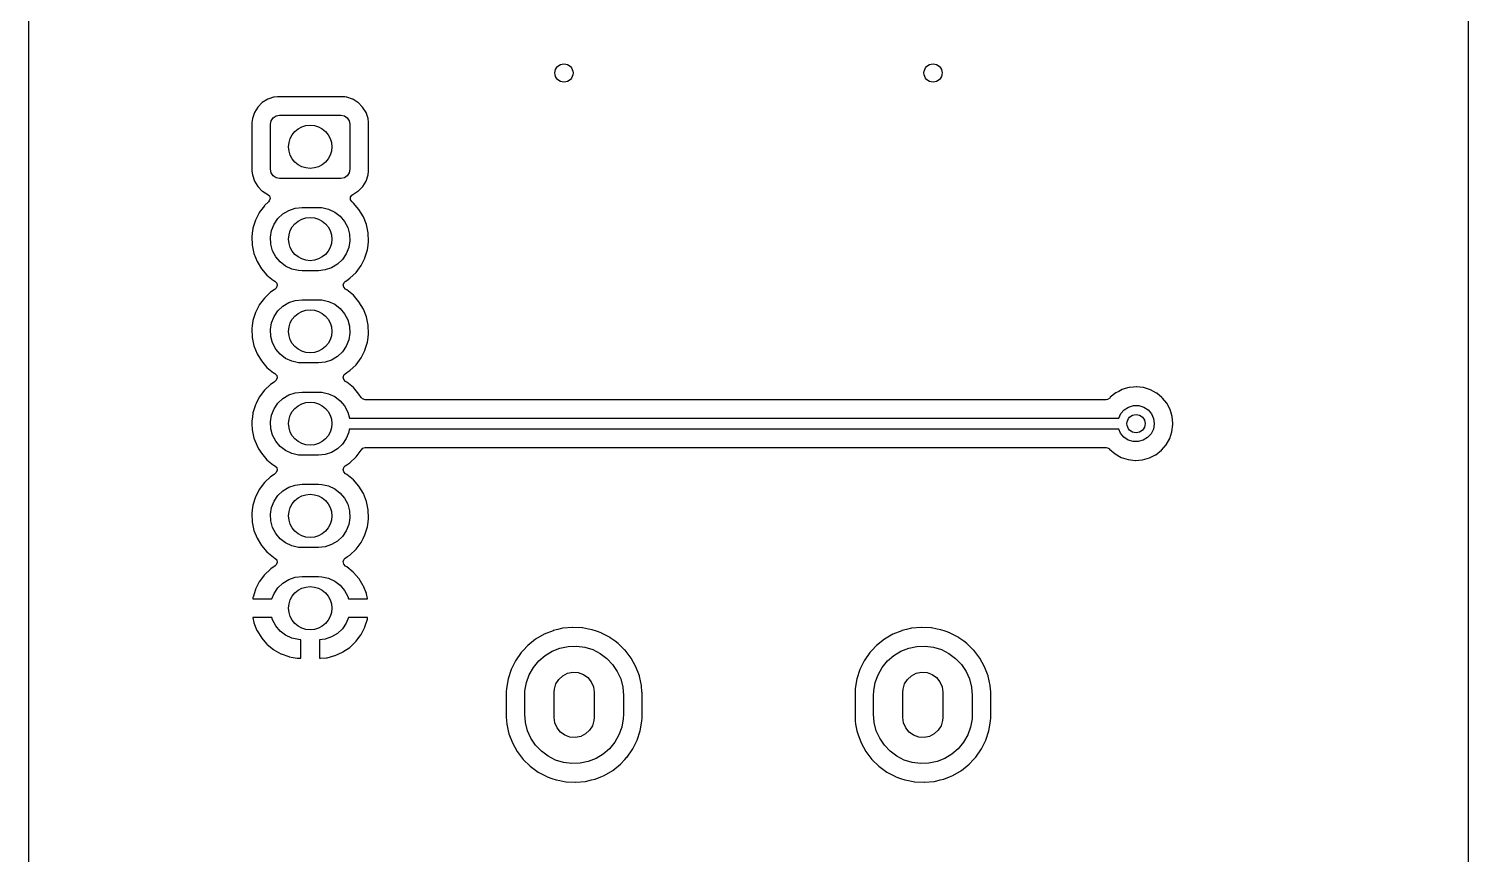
# Model space of a CAD drawing. Extents: x 84 to 124, y -235 to -33.
# Drawn here: x 84.33 to 123.95, y -131.88 to -109.16 of the extents above; entities that cross this region are included whole.
import ezdxf

# ---------------------------------------------------------------- set-up
doc = ezdxf.new("R2010")
doc.units = 0
doc.layers.add('BLACK', color=7, linetype='CONTINUOUS')

msp = doc.modelspace()

# ---------------------------------------------------------------- linework, layer by layer
at = {"layer": 'BLACK', "linetype": 'CONTINUOUS'}
for p, q in [((84.3285, -234.96), (84.3285, -33.0295)), ((123.951, -33.0295), (123.951, -234.96)), ((90.6307, -111.312), (90.5379, -111.462)), ((90.7557, -111.187), (90.6307, -111.312)), ((90.9061, -111.093), (90.7557, -111.187)), ((90.9352, -111.084), (90.9061, -111.093)), ((91.0673, -111.04), (90.9352, -111.084)), ((91.0738, -111.037), (91.0673, -111.04)), ((91.0673, -111.04), (91.0673, -111.04)), ((91.0807, -111.037), (91.0738, -111.037)), ((91.1763, -111.027), (91.0807, -111.037)), ((91.0807, -111.037), (91.0807, -111.037)), ((91.1764, -111.027), (91.1763, -111.027)), ((91.1796, -111.026), (91.1764, -111.027)), ((92.9704, -111.026), (91.1796, -111.026)), ((93.025, -111.032), (92.9704, -111.026)), ((93.068, -111.037), (93.025, -111.032)), ((93.0749, -111.037), (93.068, -111.037)), ((93.068, -111.037), (93.068, -111.037)), ((93.0814, -111.039), (93.0749, -111.037)), ((93.0823, -111.04), (93.0814, -111.039)), ((93.0814, -111.039), (93.0814, -111.039)), ((93.2427, -111.093), (93.0823, -111.04)), ((93.249, -111.097), (93.2427, -111.093)), ((93.3871, -111.182), (93.249, -111.097)), ((93.249, -111.097), (93.249, -111.097)), ((93.3933, -111.186), (93.3871, -111.182)), ((93.5185, -111.311), (93.3933, -111.186)), ((93.6115, -111.461), (93.5185, -111.311)), ((90.4822, -111.63), (90.4715, -111.735)), ((90.4715, -111.735), (90.4715, -113.075)), ((90.5379, -111.462), (90.4822, -111.63)), ((90.98, -111.785), (90.999, -111.689)), ((90.999, -111.689), (91.0532, -111.608)), ((91.0532, -111.608), (91.1343, -111.554)), ((91.1343, -111.554), (91.23, -111.535)), ((91.23, -111.535), (92.92, -111.535)), ((92.92, -111.535), (93.0157, -111.554)), ((93.0157, -111.554), (93.0968, -111.608)), ((93.0968, -111.608), (93.151, -111.689)), ((93.151, -111.689), (93.17, -111.785)), ((93.6675, -111.629), (93.6115, -111.461)), ((93.6785, -111.735), (93.6675, -111.629)), ((93.6785, -113.075), (93.6785, -111.735)), ((90.98, -113.025), (90.98, -111.785)), ((93.17, -111.785), (93.17, -113.025)), ((90.4715, -113.075), (90.4825, -113.181)), ((90.4825, -113.181), (90.5384, -113.349)), ((90.999, -113.121), (90.98, -113.025)), ((91.0532, -113.202), (90.999, -113.121)), ((91.1343, -113.256), (91.0532, -113.202)), ((91.23, -113.275), (91.1343, -113.256)), ((92.92, -113.275), (91.23, -113.275)), ((93.0157, -113.256), (92.92, -113.275)), ((93.0968, -113.202), (93.0157, -113.256)), ((93.151, -113.121), (93.0968, -113.202)), ((93.17, -113.025), (93.151, -113.121)), ((93.6121, -113.348), (93.6678, -113.18)), ((93.6678, -113.18), (93.6785, -113.075)), ((90.5384, -113.349), (90.6315, -113.499)), ((90.6315, -113.499), (90.7567, -113.624)), ((90.7567, -113.624), (90.7629, -113.628)), ((90.7629, -113.628), (90.7629, -113.628)), ((90.7629, -113.628), (90.9073, -113.717)), ((93.2439, -113.717), (93.3881, -113.627)), ((93.3881, -113.627), (93.3943, -113.623)), ((93.3943, -113.623), (93.5193, -113.498)), ((93.5193, -113.498), (93.6121, -113.348)), ((90.8138, -114.028), (90.6742, -114.216)), ((90.8177, -114.025), (90.8138, -114.028)), ((90.9307, -113.917), (90.8177, -114.025)), ((90.8177, -114.025), (90.8177, -114.025)), ((90.9073, -113.717), (90.9059, -113.719)), ((90.9059, -113.719), (90.9503, -113.758)), ((90.9492, -113.895), (90.9307, -113.917)), ((90.9698, -113.827), (90.9492, -113.895)), ((90.9503, -113.758), (90.9698, -113.827)), ((91.4851, -114.155), (91.6632, -114.095)), ((91.6632, -114.095), (91.85, -114.075)), ((91.85, -114.075), (92.3, -114.075)), ((92.3, -114.075), (92.397, -114.08)), ((92.397, -114.08), (92.5804, -114.121)), ((93.1853, -113.793), (93.222, -113.732)), ((93.1872, -113.864), (93.1853, -113.793)), ((93.2272, -113.923), (93.1872, -113.864)), ((93.222, -113.732), (93.2444, -113.717)), ((93.2645, -113.953), (93.2272, -113.923)), ((93.2444, -113.717), (93.2439, -113.717)), ((93.4178, -114.13), (93.2645, -113.953)), ((90.5682, -114.424), (90.4988, -114.648)), ((90.6138, -114.335), (90.5682, -114.424)), ((90.6718, -114.221), (90.6138, -114.335)), ((90.6742, -114.216), (90.6718, -114.221)), ((90.6718, -114.221), (90.6718, -114.221)), ((91.0818, -114.537), (91.1875, -114.381)), ((91.1875, -114.381), (91.324, -114.252)), ((91.324, -114.252), (91.4851, -114.155)), ((92.5804, -114.121), (92.7507, -114.201)), ((92.7507, -114.201), (92.9, -114.315)), ((92.9, -114.315), (93.0213, -114.459)), ((93.0213, -114.459), (93.1089, -114.625)), ((93.5392, -114.33), (93.4178, -114.13)), ((93.6251, -114.547), (93.5392, -114.33)), ((90.4811, -114.782), (90.4681, -114.88)), ((90.4681, -114.88), (90.4768, -115.114)), ((90.4981, -114.653), (90.4811, -114.782)), ((90.4988, -114.648), (90.4981, -114.653)), ((90.4981, -114.653), (90.4981, -114.653)), ((90.9814, -114.896), (91.012, -114.711)), ((90.9912, -115.084), (90.9814, -114.896)), ((91.012, -114.711), (91.0818, -114.537)), ((93.1089, -114.625), (93.1588, -114.806)), ((93.1588, -114.806), (93.1686, -114.994)), ((93.6732, -114.776), (93.6251, -114.547)), ((93.6819, -115.01), (93.6732, -114.776)), ((90.4768, -115.114), (90.5249, -115.343)), ((91.0411, -115.265), (90.9912, -115.084)), ((91.1287, -115.431), (91.0411, -115.265)), ((93.138, -115.179), (93.0682, -115.353)), ((93.1686, -114.994), (93.138, -115.179)), ((93.5818, -115.465), (93.6512, -115.242)), ((93.6512, -115.242), (93.6682, -115.114)), ((93.6682, -115.114), (93.6812, -115.015)), ((93.6812, -115.015), (93.6819, -115.01)), ((93.6812, -115.015), (93.6812, -115.015)), ((90.5249, -115.343), (90.6108, -115.56)), ((90.6108, -115.56), (90.7322, -115.76)), ((91.25, -115.575), (91.1287, -115.431)), ((91.3993, -115.689), (91.25, -115.575)), ((91.5696, -115.769), (91.3993, -115.689)), ((92.826, -115.638), (92.6649, -115.735)), ((92.9625, -115.509), (92.826, -115.638)), ((93.0682, -115.353), (92.9625, -115.509)), ((93.3362, -115.862), (93.4758, -115.674)), ((93.4758, -115.674), (93.5314, -115.565)), ((93.5314, -115.565), (93.5794, -115.47)), ((93.5794, -115.47), (93.5818, -115.465)), ((93.5794, -115.47), (93.5794, -115.47)), ((90.7322, -115.76), (90.8855, -115.937)), ((90.8855, -115.937), (91.0664, -116.085)), ((91.0664, -116.085), (91.071, -116.088)), ((91.071, -116.088), (91.071, -116.088)), ((91.071, -116.088), (91.1035, -116.106)), ((91.753, -115.81), (91.5696, -115.769)), ((91.85, -115.815), (91.753, -115.81)), ((92.3, -115.815), (91.85, -115.815)), ((92.4868, -115.795), (92.3, -115.815)), ((92.6649, -115.735), (92.4868, -115.795)), ((93.0384, -116.11), (93.0799, -116.082)), ((93.0799, -116.082), (93.1669, -116.023)), ((93.1669, -116.023), (93.3362, -115.862)), ((90.9831, -116.407), (90.8138, -116.568)), ((91.0791, -116.342), (90.9831, -116.407)), ((91.1115, -116.32), (91.0791, -116.342)), ((91.1035, -116.106), (91.1528, -116.157)), ((91.1407, -116.293), (91.1115, -116.32)), ((91.1667, -116.227), (91.1407, -116.293)), ((91.1528, -116.157), (91.1667, -116.227)), ((92.9833, -116.203), (93.0093, -116.137)), ((92.9972, -116.273), (92.9833, -116.203)), ((93.0465, -116.324), (92.9972, -116.273)), ((93.0093, -116.137), (93.0384, -116.11)), ((93.079, -116.342), (93.0465, -116.324)), ((93.0836, -116.345), (93.079, -116.342)), ((93.079, -116.342), (93.079, -116.342)), ((93.2645, -116.493), (93.0836, -116.345)), ((90.6138, -116.875), (90.5682, -116.965)), ((90.6718, -116.761), (90.6138, -116.875)), ((90.6742, -116.756), (90.6718, -116.761)), ((90.6718, -116.761), (90.6718, -116.761)), ((90.8138, -116.568), (90.6742, -116.756)), ((91.1875, -116.921), (91.324, -116.792)), ((91.324, -116.792), (91.4851, -116.695)), ((91.4851, -116.695), (91.6632, -116.635)), ((91.6632, -116.635), (91.85, -116.615)), ((91.85, -116.615), (92.3, -116.615)), ((92.3, -116.615), (92.397, -116.62)), ((92.397, -116.62), (92.5804, -116.661)), ((92.5804, -116.661), (92.7507, -116.741)), ((92.7507, -116.741), (92.9, -116.855)), ((92.9, -116.855), (93.0213, -116.999)), ((93.4178, -116.67), (93.2645, -116.493)), ((93.5392, -116.87), (93.4178, -116.67)), ((93.6251, -117.087), (93.5392, -116.87)), ((90.4981, -117.193), (90.4811, -117.322)), ((90.4988, -117.188), (90.4981, -117.193)), ((90.4981, -117.193), (90.4981, -117.193)), ((90.5682, -116.965), (90.4988, -117.188)), ((90.9814, -117.436), (91.012, -117.251)), ((91.012, -117.251), (91.0818, -117.077)), ((91.0818, -117.077), (91.1875, -116.921)), ((93.0213, -116.999), (93.1089, -117.165)), ((93.1089, -117.165), (93.1588, -117.346)), ((93.6732, -117.316), (93.6251, -117.087)), ((90.4811, -117.322), (90.4681, -117.42)), ((90.4681, -117.42), (90.4768, -117.654)), ((90.4768, -117.654), (90.5249, -117.883)), ((90.9912, -117.624), (90.9814, -117.436)), ((91.0411, -117.805), (90.9912, -117.624)), ((93.1686, -117.534), (93.138, -117.719)), ((93.1588, -117.346), (93.1686, -117.534)), ((93.6512, -117.782), (93.6682, -117.654)), ((93.6682, -117.654), (93.6812, -117.555)), ((93.6819, -117.55), (93.6732, -117.316)), ((93.6812, -117.555), (93.6819, -117.55)), ((93.6812, -117.555), (93.6812, -117.555)), ((90.5249, -117.883), (90.6108, -118.1)), ((91.1287, -117.971), (91.0411, -117.805)), ((91.25, -118.115), (91.1287, -117.971)), ((92.9625, -118.049), (92.826, -118.178)), ((93.0682, -117.893), (92.9625, -118.049)), ((93.138, -117.719), (93.0682, -117.893)), ((93.5314, -118.105), (93.5794, -118.01)), ((93.5794, -118.01), (93.5818, -118.005)), ((93.5794, -118.01), (93.5794, -118.01)), ((93.5818, -118.005), (93.6512, -117.782)), ((90.6108, -118.1), (90.7322, -118.3)), ((90.7322, -118.3), (90.8855, -118.477)), ((91.3993, -118.229), (91.25, -118.115)), ((91.5696, -118.309), (91.3993, -118.229)), ((91.753, -118.35), (91.5696, -118.309)), ((91.85, -118.355), (91.753, -118.35)), ((92.3, -118.355), (91.85, -118.355)), ((92.4868, -118.335), (92.3, -118.355)), ((92.6649, -118.275), (92.4868, -118.335)), ((92.826, -118.178), (92.6649, -118.275)), ((93.1669, -118.563), (93.3362, -118.402)), ((93.3362, -118.402), (93.4758, -118.214)), ((93.4758, -118.214), (93.5314, -118.105)), ((90.8855, -118.477), (91.0664, -118.625)), ((91.0664, -118.625), (91.071, -118.628)), ((91.071, -118.628), (91.071, -118.628)), ((91.071, -118.628), (91.1035, -118.646)), ((91.1115, -118.86), (91.0791, -118.882)), ((91.1035, -118.646), (91.1528, -118.697)), ((91.1407, -118.833), (91.1115, -118.86)), ((91.1667, -118.767), (91.1407, -118.833)), ((91.1528, -118.697), (91.1667, -118.767)), ((92.9833, -118.743), (93.0093, -118.677)), ((92.9972, -118.813), (92.9833, -118.743)), ((93.0465, -118.864), (92.9972, -118.813)), ((93.0093, -118.677), (93.0384, -118.65)), ((93.0384, -118.65), (93.0799, -118.622)), ((93.079, -118.882), (93.0465, -118.864)), ((93.0799, -118.622), (93.1669, -118.563)), ((90.8138, -119.108), (90.6742, -119.296)), ((90.9831, -118.947), (90.8138, -119.108)), ((91.0791, -118.882), (90.9831, -118.947)), ((91.324, -119.332), (91.4851, -119.235)), ((91.4851, -119.235), (91.6632, -119.175)), ((91.6632, -119.175), (91.85, -119.155)), ((91.85, -119.155), (92.3, -119.155)), ((92.3, -119.155), (92.397, -119.16)), ((92.397, -119.16), (92.5804, -119.201)), ((92.5804, -119.201), (92.7507, -119.281)), ((93.0836, -118.885), (93.079, -118.882)), ((93.079, -118.882), (93.079, -118.882)), ((93.2645, -119.033), (93.0836, -118.885)), ((93.4178, -119.21), (93.2645, -119.033)), ((93.4761, -119.306), (93.4178, -119.21)), ((114.253, -119.177), (114.099, -119.301)), ((114.332, -119.136), (114.253, -119.177)), ((114.423, -119.088), (114.332, -119.136)), ((114.428, -119.085), (114.423, -119.088)), ((114.423, -119.088), (114.423, -119.088)), ((114.507, -119.062), (114.428, -119.085)), ((114.612, -119.031), (114.507, -119.062)), ((114.618, -119.03), (114.612, -119.031)), ((114.612, -119.031), (114.612, -119.031)), ((114.624, -119.029), (114.618, -119.03)), ((114.733, -119.019), (114.624, -119.029)), ((114.624, -119.029), (114.624, -119.029)), ((114.815, -119.012), (114.733, -119.019)), ((114.821, -119.012), (114.815, -119.012)), ((115.006, -119.032), (114.821, -119.012)), ((114.821, -119.012), (114.821, -119.012)), ((115.012, -119.032), (115.006, -119.032)), ((115.006, -119.032), (115.006, -119.032)), ((115.201, -119.091), (115.012, -119.032)), ((115.375, -119.185), (115.201, -119.091)), ((115.379, -119.189), (115.375, -119.185)), ((115.521, -119.306), (115.379, -119.189)), ((115.379, -119.189), (115.379, -119.189)), ((90.5682, -119.504), (90.4988, -119.728)), ((90.5859, -119.47), (90.5682, -119.504)), ((90.6718, -119.301), (90.5859, -119.47)), ((90.6742, -119.296), (90.6718, -119.301)), ((90.6718, -119.301), (90.6718, -119.301)), ((91.012, -119.791), (91.0818, -119.617)), ((91.0818, -119.617), (91.1875, -119.461)), ((91.1875, -119.461), (91.324, -119.332)), ((92.7507, -119.281), (92.9, -119.395)), ((92.9, -119.395), (93.0213, -119.539)), ((93.0213, -119.539), (93.1089, -119.705)), ((93.5157, -119.346), (93.4761, -119.306)), ((93.5838, -119.366), (93.5157, -119.346)), ((113.985, -119.366), (93.5838, -119.366)), ((114.023, -119.361), (113.985, -119.366)), ((114.082, -119.321), (114.023, -119.361)), ((114.095, -119.306), (114.082, -119.321)), ((114.099, -119.301), (114.095, -119.306)), ((114.39, -119.75), (114.484, -119.644)), ((114.484, -119.644), (114.604, -119.569)), ((114.604, -119.569), (114.74, -119.53)), ((114.74, -119.53), (114.882, -119.53)), ((114.882, -119.53), (115.018, -119.571)), ((115.018, -119.571), (115.137, -119.648)), ((115.137, -119.648), (115.229, -119.756)), ((115.527, -119.311), (115.521, -119.306)), ((115.531, -119.316), (115.527, -119.311)), ((115.536, -119.321), (115.531, -119.316)), ((115.531, -119.316), (115.531, -119.316)), ((115.652, -119.464), (115.536, -119.321)), ((115.745, -119.639), (115.652, -119.464)), ((115.802, -119.828), (115.745, -119.639)), ((90.4847, -119.834), (90.4681, -119.96)), ((90.4681, -119.96), (90.4683, -119.965)), ((90.4683, -119.965), (90.4683, -119.965)), ((90.4683, -119.965), (90.4706, -120.029)), ((90.4706, -120.029), (90.4768, -120.194)), ((90.4981, -119.733), (90.4847, -119.834)), ((90.4988, -119.728), (90.4981, -119.733)), ((90.4981, -119.733), (90.4981, -119.733)), ((90.9814, -119.976), (91.012, -119.791)), ((90.9912, -120.164), (90.9814, -119.976)), ((93.1089, -119.705), (93.1558, -119.875)), ((93.1558, -119.875), (114.332, -119.875)), ((114.332, -119.875), (114.39, -119.75)), ((115.229, -119.756), (115.288, -119.885)), ((115.308, -120.037), (115.284, -120.177)), ((115.288, -119.885), (115.308, -120.025)), ((115.308, -120.025), (115.308, -120.037)), ((115.796, -120.25), (115.821, -120.053)), ((115.821, -120.025), (115.802, -119.828)), ((115.821, -120.053), (115.821, -120.025)), ((90.4768, -120.194), (90.5249, -120.423)), ((90.5249, -120.423), (90.6108, -120.64)), ((91.0411, -120.345), (90.9912, -120.164)), ((91.1287, -120.511), (91.0411, -120.345)), ((93.0682, -120.433), (92.9625, -120.589)), ((93.138, -120.259), (93.0682, -120.433)), ((93.1519, -120.175), (93.138, -120.259)), ((114.333, -120.175), (93.1519, -120.175)), ((114.384, -120.289), (114.333, -120.175)), ((114.475, -120.398), (114.384, -120.289)), ((114.593, -120.476), (114.475, -120.398)), ((115.127, -120.41), (115.007, -120.484)), ((115.223, -120.305), (115.127, -120.41)), ((115.284, -120.177), (115.223, -120.305)), ((115.636, -120.609), (115.734, -120.437)), ((115.734, -120.437), (115.796, -120.25)), ((90.6108, -120.64), (90.6136, -120.645)), ((90.6136, -120.645), (90.6647, -120.729)), ((90.6647, -120.729), (90.7322, -120.84)), ((90.7322, -120.84), (90.8855, -121.017)), ((91.25, -120.655), (91.1287, -120.511)), ((91.3993, -120.769), (91.25, -120.655)), ((91.5696, -120.849), (91.3993, -120.769)), ((92.6649, -120.815), (92.4868, -120.875)), ((92.826, -120.718), (92.6649, -120.815)), ((92.9625, -120.589), (92.826, -120.718)), ((93.3362, -120.942), (93.4758, -120.754)), ((93.4758, -120.754), (93.4782, -120.749)), ((93.4782, -120.749), (93.481, -120.745)), ((93.481, -120.745), (93.4828, -120.746)), ((93.4828, -120.746), (93.5254, -120.701)), ((93.5254, -120.701), (93.589, -120.683)), ((93.589, -120.683), (113.982, -120.683)), ((113.982, -120.683), (114.051, -120.704)), ((114.051, -120.704), (114.073, -120.722)), ((114.073, -120.722), (114.075, -120.724)), ((114.075, -120.724), (114.079, -120.729)), ((114.079, -120.729), (114.23, -120.857)), ((114.728, -120.519), (114.593, -120.476)), ((114.87, -120.521), (114.728, -120.519)), ((115.007, -120.484), (114.87, -120.521)), ((115.351, -120.881), (115.507, -120.759)), ((115.507, -120.759), (115.636, -120.609)), ((90.8855, -121.017), (91.0664, -121.165)), ((91.0664, -121.165), (91.071, -121.168)), ((91.071, -121.168), (91.071, -121.168)), ((91.071, -121.168), (91.1035, -121.186)), ((91.1035, -121.186), (91.1528, -121.237)), ((91.1528, -121.237), (91.1667, -121.307)), ((91.753, -120.89), (91.5696, -120.849)), ((91.85, -120.895), (91.753, -120.89)), ((92.3, -120.895), (91.85, -120.895)), ((92.4868, -120.875), (92.3, -120.895)), ((92.9833, -121.283), (93.0093, -121.217)), ((93.0093, -121.217), (93.0384, -121.19)), ((93.0384, -121.19), (93.0799, -121.162)), ((93.0799, -121.162), (93.1669, -121.103)), ((93.1669, -121.103), (93.3362, -120.942)), ((114.23, -120.857), (114.402, -120.954)), ((114.402, -120.954), (114.59, -121.015)), ((114.59, -121.015), (114.787, -121.038)), ((114.787, -121.038), (114.793, -121.038)), ((114.793, -121.038), (114.978, -121.023)), ((114.793, -121.038), (114.793, -121.038)), ((114.978, -121.023), (114.978, -121.023)), ((114.978, -121.023), (114.984, -121.023)), ((114.984, -121.023), (115.174, -120.97)), ((115.174, -120.97), (115.18, -120.967)), ((115.18, -120.967), (115.345, -120.883)), ((115.18, -120.967), (115.18, -120.967)), ((115.345, -120.883), (115.351, -120.881)), ((115.345, -120.883), (115.345, -120.883)), ((90.9831, -121.487), (90.8138, -121.648)), ((91.0791, -121.422), (90.9831, -121.487)), ((91.1115, -121.4), (91.0791, -121.422)), ((91.1407, -121.373), (91.1115, -121.4)), ((91.1667, -121.307), (91.1407, -121.373)), ((92.9972, -121.353), (92.9833, -121.283)), ((93.0465, -121.404), (92.9972, -121.353)), ((93.079, -121.422), (93.0465, -121.404)), ((93.0836, -121.425), (93.079, -121.422)), ((93.079, -121.422), (93.079, -121.422)), ((93.2645, -121.573), (93.0836, -121.425)), ((93.4178, -121.75), (93.2645, -121.573)), ((90.6138, -121.955), (90.5682, -122.044)), ((90.6718, -121.841), (90.6138, -121.955)), ((90.6742, -121.836), (90.6718, -121.841)), ((90.6718, -121.841), (90.6718, -121.841)), ((90.8138, -121.648), (90.6742, -121.836)), ((91.0818, -122.157), (91.1875, -122.001)), ((91.1875, -122.001), (91.324, -121.872)), ((91.324, -121.872), (91.4851, -121.775)), ((91.4851, -121.775), (91.6632, -121.715)), ((91.6632, -121.715), (91.85, -121.695)), ((91.85, -121.695), (92.3, -121.695)), ((92.3, -121.695), (92.397, -121.7)), ((92.397, -121.7), (92.5804, -121.741)), ((92.5804, -121.741), (92.7507, -121.821)), ((92.7507, -121.821), (92.9, -121.935)), ((92.9, -121.935), (93.0213, -122.079)), ((93.5392, -121.95), (93.4178, -121.75)), ((93.6251, -122.167), (93.5392, -121.95)), ((90.4811, -122.402), (90.4681, -122.5)), ((90.4981, -122.273), (90.4811, -122.402)), ((90.4988, -122.268), (90.4981, -122.273)), ((90.4981, -122.273), (90.4981, -122.273)), ((90.5682, -122.044), (90.4988, -122.268)), ((90.9814, -122.516), (91.012, -122.331)), ((91.012, -122.331), (91.0818, -122.157)), ((93.0213, -122.079), (93.1089, -122.245)), ((93.1089, -122.245), (93.1588, -122.426)), ((93.1588, -122.426), (93.1686, -122.614)), ((93.6732, -122.396), (93.6251, -122.167)), ((93.6819, -122.63), (93.6732, -122.396)), ((90.4681, -122.5), (90.4768, -122.734)), ((90.4768, -122.734), (90.5249, -122.963)), ((90.9912, -122.704), (90.9814, -122.516)), ((91.0411, -122.885), (90.9912, -122.704)), ((93.138, -122.799), (93.0682, -122.973)), ((93.1686, -122.614), (93.138, -122.799)), ((93.6512, -122.862), (93.6682, -122.734)), ((93.6682, -122.734), (93.6812, -122.635)), ((93.6812, -122.635), (93.6819, -122.63)), ((93.6812, -122.635), (93.6812, -122.635)), ((90.5249, -122.963), (90.6108, -123.18)), ((90.6108, -123.18), (90.7322, -123.38)), ((91.1287, -123.051), (91.0411, -122.885)), ((91.25, -123.195), (91.1287, -123.051)), ((91.3993, -123.309), (91.25, -123.195)), ((92.9625, -123.129), (92.826, -123.258)), ((93.0682, -122.973), (92.9625, -123.129)), ((93.4758, -123.294), (93.5314, -123.185)), ((93.5314, -123.185), (93.5794, -123.09)), ((93.5794, -123.09), (93.5818, -123.085)), ((93.5794, -123.09), (93.5794, -123.09)), ((93.5818, -123.085), (93.6512, -122.862)), ((90.7322, -123.38), (90.8855, -123.557)), ((90.8855, -123.557), (91.0664, -123.705)), ((91.5696, -123.389), (91.3993, -123.309)), ((91.753, -123.43), (91.5696, -123.389)), ((91.85, -123.435), (91.753, -123.43)), ((92.3, -123.435), (91.85, -123.435)), ((92.4868, -123.415), (92.3, -123.435)), ((92.6649, -123.355), (92.4868, -123.415)), ((92.826, -123.258), (92.6649, -123.355)), ((93.1669, -123.643), (93.3362, -123.482)), ((93.3362, -123.482), (93.4758, -123.294)), ((91.112, -123.941), (90.9878, -124.024)), ((91.0664, -123.705), (91.071, -123.708)), ((91.071, -123.708), (91.071, -123.708)), ((91.071, -123.708), (91.104, -123.727)), ((91.104, -123.727), (91.1533, -123.778)), ((91.1412, -123.913), (91.112, -123.941)), ((91.1672, -123.847), (91.1412, -123.913)), ((91.1533, -123.778), (91.1672, -123.847)), ((92.9829, -123.823), (93.0088, -123.757)), ((92.9967, -123.893), (92.9829, -123.823)), ((93.046, -123.944), (92.9967, -123.893)), ((93.0088, -123.757), (93.038, -123.73)), ((93.038, -123.73), (93.1046, -123.685)), ((93.0787, -123.963), (93.046, -123.944)), ((93.0875, -123.969), (93.0787, -123.963)), ((93.26, -124.11), (93.0875, -123.969)), ((93.1046, -123.685), (93.1669, -123.643)), ((90.6722, -124.381), (90.571, -124.58)), ((90.6778, -124.372), (90.6722, -124.381)), ((90.811, -124.193), (90.6778, -124.372)), ((90.8181, -124.185), (90.811, -124.193)), ((90.9796, -124.031), (90.8181, -124.185)), ((90.9878, -124.024), (90.9796, -124.031)), ((91.1875, -124.541), (91.324, -124.412)), ((91.324, -124.412), (91.4851, -124.315)), ((91.4851, -124.315), (91.6632, -124.255)), ((91.6632, -124.255), (91.85, -124.235)), ((91.85, -124.235), (92.3, -124.235)), ((92.3, -124.235), (92.397, -124.24)), ((92.397, -124.24), (92.5804, -124.281)), ((92.5804, -124.281), (92.7507, -124.361)), ((92.7507, -124.361), (92.9, -124.475)), ((93.2677, -124.118), (93.26, -124.11)), ((93.4139, -124.286), (93.2677, -124.118)), ((93.4202, -124.295), (93.4139, -124.286)), ((93.536, -124.486), (93.4202, -124.295)), ((90.5009, -124.803), (90.4986, -124.813)), ((90.567, -124.59), (90.5009, -124.803)), ((90.571, -124.58), (90.567, -124.59)), ((91.0201, -124.851), (91.0818, -124.697)), ((91.0818, -124.697), (91.1875, -124.541)), ((92.9, -124.475), (93.0213, -124.619)), ((93.0213, -124.619), (93.1089, -124.785)), ((93.1089, -124.785), (93.1272, -124.851)), ((93.5407, -124.495), (93.536, -124.486)), ((93.6227, -124.703), (93.5407, -124.495)), ((93.6257, -124.713), (93.6227, -124.703)), ((93.6517, -124.836), (93.6257, -124.713)), ((90.4986, -124.813), (90.496, -124.833)), ((90.496, -124.833), (90.4982, -124.847)), ((90.4982, -124.847), (90.5113, -124.851)), ((90.5113, -124.851), (91.0201, -124.851)), ((93.1272, -124.851), (93.6366, -124.851)), ((93.6366, -124.851), (93.6502, -124.847)), ((93.6502, -124.847), (93.6517, -124.836)), ((90.4998, -125.363), (90.4983, -125.374)), ((90.4983, -125.374), (90.5243, -125.497)), ((90.5134, -125.359), (90.4998, -125.363)), ((91.0228, -125.359), (90.5134, -125.359)), ((90.5243, -125.497), (90.5273, -125.507)), ((90.5273, -125.507), (90.6093, -125.715)), ((91.0411, -125.425), (91.0228, -125.359)), ((91.1287, -125.591), (91.0411, -125.425)), ((91.25, -125.735), (91.1287, -125.591)), ((93.0682, -125.513), (92.9625, -125.669)), ((93.1299, -125.359), (93.0682, -125.513)), ((93.6387, -125.359), (93.1299, -125.359)), ((93.583, -125.62), (93.6491, -125.407)), ((93.6518, -125.363), (93.6387, -125.359)), ((93.6491, -125.407), (93.6514, -125.397)), ((93.6514, -125.397), (93.654, -125.377)), ((93.654, -125.377), (93.6518, -125.363)), ((90.6093, -125.715), (90.614, -125.724)), ((90.614, -125.724), (90.7298, -125.915)), ((90.7298, -125.915), (90.7361, -125.924)), ((90.7361, -125.924), (90.8823, -126.092)), ((91.3993, -125.849), (91.25, -125.735)), ((91.5696, -125.929), (91.3993, -125.849)), ((91.753, -125.97), (91.5696, -125.929)), ((91.821, -125.973), (91.753, -125.97)), ((91.821, -126.469), (91.821, -125.973)), ((92.4868, -125.955), (92.329, -125.972)), ((92.329, -125.972), (92.329, -126.465)), ((92.6649, -125.895), (92.4868, -125.955)), ((92.826, -125.798), (92.6649, -125.895)), ((92.9625, -125.669), (92.826, -125.798)), ((93.339, -126.017), (93.4722, -125.838)), ((93.4722, -125.838), (93.4778, -125.829)), ((93.4778, -125.829), (93.579, -125.63)), ((93.579, -125.63), (93.583, -125.62)), ((98.2788, -125.961), (98.0671, -126.13)), ((98.5128, -125.824), (98.2788, -125.961)), ((98.5171, -125.822), (98.5128, -125.824)), ((98.7599, -125.724), (98.5171, -125.822)), ((98.7642, -125.722), (98.7599, -125.724)), ((98.7599, -125.724), (98.7599, -125.724)), ((98.8931, -125.691), (98.7642, -125.722)), ((99.0231, -125.659), (98.8931, -125.691)), ((99.0276, -125.658), (99.0231, -125.659)), ((99.0231, -125.659), (99.0231, -125.659)), ((99.2975, -125.632), (99.0276, -125.658)), ((99.3021, -125.632), (99.2975, -125.632)), ((99.5638, -125.645), (99.3021, -125.632)), ((99.3021, -125.632), (99.3021, -125.632)), ((99.5683, -125.645), (99.5638, -125.645)), ((99.5638, -125.645), (99.5638, -125.645)), ((99.5728, -125.646), (99.5683, -125.645)), ((99.7363, -125.679), (99.5728, -125.646)), ((99.5728, -125.646), (99.5728, -125.646)), ((99.8344, -125.698), (99.7363, -125.679)), ((99.9529, -125.74), (99.8344, -125.698)), ((100.086, -125.787), (99.9529, -125.74)), ((100.09, -125.788), (100.086, -125.787)), ((100.086, -125.787), (100.086, -125.787)), ((100.33, -125.914), (100.09, -125.788)), ((100.334, -125.917), (100.33, -125.914)), ((100.471, -126.017), (100.334, -125.917)), ((107.879, -125.961), (107.667, -126.13)), ((108.113, -125.824), (107.879, -125.961)), ((108.117, -125.822), (108.113, -125.824)), ((108.36, -125.724), (108.117, -125.822)), ((108.364, -125.722), (108.36, -125.724)), ((108.36, -125.724), (108.36, -125.724)), ((108.493, -125.691), (108.364, -125.722)), ((108.623, -125.659), (108.493, -125.691)), ((108.628, -125.658), (108.623, -125.659)), ((108.623, -125.659), (108.623, -125.659)), ((108.897, -125.632), (108.628, -125.658)), ((108.902, -125.632), (108.897, -125.632)), ((109.164, -125.645), (108.902, -125.632)), ((108.902, -125.632), (108.902, -125.632)), ((109.168, -125.645), (109.164, -125.645)), ((109.164, -125.645), (109.164, -125.645)), ((109.173, -125.646), (109.168, -125.645)), ((109.336, -125.679), (109.173, -125.646)), ((109.173, -125.646), (109.173, -125.646)), ((109.434, -125.698), (109.336, -125.679)), ((109.553, -125.74), (109.434, -125.698)), ((109.686, -125.787), (109.553, -125.74)), ((109.69, -125.788), (109.686, -125.787)), ((109.686, -125.787), (109.686, -125.787)), ((109.93, -125.914), (109.69, -125.788)), ((109.934, -125.917), (109.93, -125.914)), ((110.071, -126.017), (109.934, -125.917)), ((90.8823, -126.092), (90.89, -126.1)), ((90.89, -126.1), (91.0625, -126.241)), ((91.0625, -126.241), (91.0713, -126.247)), ((91.0713, -126.247), (91.2653, -126.358)), ((91.2653, -126.358), (91.2749, -126.362)), ((91.2749, -126.362), (91.4847, -126.438)), ((92.7642, -126.407), (92.9677, -126.316)), ((92.9677, -126.316), (92.977, -126.31)), ((92.977, -126.31), (93.1622, -126.186)), ((93.1622, -126.186), (93.1704, -126.179)), ((93.1704, -126.179), (93.3319, -126.025)), ((93.3319, -126.025), (93.339, -126.017)), ((97.882, -126.329), (97.7274, -126.551)), ((97.9392, -126.267), (97.882, -126.329)), ((98.0639, -126.134), (97.9392, -126.267)), ((98.0671, -126.13), (98.0639, -126.134)), ((98.5387, -126.406), (98.7353, -126.287)), ((98.7353, -126.287), (98.9492, -126.202)), ((98.9492, -126.202), (99.1743, -126.155)), ((99.1743, -126.155), (99.4041, -126.147)), ((99.4041, -126.147), (99.632, -126.177)), ((99.632, -126.177), (99.8517, -126.245)), ((99.8517, -126.245), (100.057, -126.349)), ((100.057, -126.349), (100.241, -126.486)), ((100.549, -126.074), (100.471, -126.017)), ((100.576, -126.1), (100.549, -126.074)), ((100.727, -126.247), (100.576, -126.1)), ((100.743, -126.264), (100.727, -126.247)), ((100.908, -126.479), (100.743, -126.264)), ((107.482, -126.329), (107.327, -126.551)), ((107.539, -126.267), (107.482, -126.329)), ((107.664, -126.134), (107.539, -126.267)), ((107.667, -126.13), (107.664, -126.134)), ((108.139, -126.406), (108.335, -126.287)), ((108.335, -126.287), (108.549, -126.202)), ((108.549, -126.202), (108.774, -126.155)), ((108.774, -126.155), (109.004, -126.147)), ((109.004, -126.147), (109.232, -126.177)), ((109.232, -126.177), (109.452, -126.245)), ((109.452, -126.245), (109.657, -126.349)), ((109.657, -126.349), (109.841, -126.486)), ((110.149, -126.074), (110.071, -126.017)), ((110.176, -126.1), (110.149, -126.074)), ((110.327, -126.247), (110.176, -126.1)), ((110.343, -126.264), (110.327, -126.247)), ((110.508, -126.479), (110.343, -126.264)), ((91.4847, -126.438), (91.495, -126.441)), ((91.495, -126.441), (91.7158, -126.481)), ((91.7158, -126.481), (91.724, -126.482)), ((91.724, -126.482), (91.7429, -126.483)), ((91.7429, -126.483), (91.7458, -126.483)), ((91.7458, -126.483), (91.8029, -126.483)), ((91.8029, -126.483), (91.8181, -126.479)), ((91.8181, -126.479), (91.8193, -126.477)), ((91.8193, -126.477), (91.821, -126.469)), ((92.329, -126.465), (92.3335, -126.48)), ((92.3335, -126.48), (92.3349, -126.481)), ((92.3349, -126.481), (92.3425, -126.483)), ((92.3425, -126.483), (92.3561, -126.483)), ((92.3561, -126.483), (92.3614, -126.483)), ((92.3614, -126.483), (92.5277, -126.469)), ((92.5277, -126.469), (92.5382, -126.467)), ((92.5382, -126.467), (92.7542, -126.411)), ((92.7542, -126.411), (92.7642, -126.407)), ((97.6433, -126.72), (97.6066, -126.794)), ((97.7254, -126.555), (97.6433, -126.72)), ((97.7274, -126.551), (97.7254, -126.555)), ((97.7254, -126.555), (97.7254, -126.555)), ((98.1054, -126.935), (98.2192, -126.735)), ((98.2192, -126.735), (98.365, -126.557)), ((98.365, -126.557), (98.5387, -126.406)), ((100.241, -126.486), (100.4, -126.653)), ((100.4, -126.653), (100.528, -126.844)), ((101.039, -126.716), (100.908, -126.479)), ((101.135, -126.97), (101.039, -126.716)), ((107.243, -126.72), (107.207, -126.794)), ((107.325, -126.555), (107.243, -126.72)), ((107.327, -126.551), (107.325, -126.555)), ((107.325, -126.555), (107.325, -126.555)), ((107.705, -126.935), (107.819, -126.735)), ((107.819, -126.735), (107.965, -126.557)), ((107.965, -126.557), (108.139, -126.406)), ((109.841, -126.486), (110, -126.653)), ((110, -126.653), (110.128, -126.844)), ((110.639, -126.716), (110.508, -126.479)), ((110.735, -126.97), (110.639, -126.716)), ((97.5222, -127.052), (97.4758, -127.319)), ((97.6066, -126.794), (97.5222, -127.052)), ((97.986, -127.377), (98.027, -127.151)), ((98.027, -127.151), (98.1054, -126.935)), ((98.8375, -127.191), (98.9162, -127.064)), ((98.9162, -127.064), (99.0261, -126.963)), ((99.0261, -126.963), (99.1591, -126.896)), ((99.1591, -126.896), (99.3055, -126.866)), ((99.3055, -126.866), (99.4544, -126.877)), ((99.4544, -126.877), (99.5948, -126.928)), ((99.5948, -126.928), (99.7165, -127.014)), ((99.7165, -127.014), (99.8104, -127.13)), ((99.8104, -127.13), (99.8697, -127.267)), ((100.528, -126.844), (100.623, -127.053)), ((100.623, -127.053), (100.681, -127.276)), ((101.136, -126.974), (101.135, -126.97)), ((101.193, -127.23), (101.136, -126.974)), ((101.136, -126.974), (101.136, -126.974)), ((107.122, -127.052), (107.076, -127.319)), ((107.207, -126.794), (107.122, -127.052)), ((107.586, -127.377), (107.627, -127.151)), ((107.627, -127.151), (107.705, -126.935)), ((108.438, -127.191), (108.516, -127.064)), ((108.516, -127.064), (108.626, -126.963)), ((108.626, -126.963), (108.759, -126.896)), ((108.759, -126.896), (108.905, -126.866)), ((108.905, -126.866), (109.054, -126.877)), ((109.054, -126.877), (109.195, -126.928)), ((109.195, -126.928), (109.317, -127.014)), ((109.317, -127.014), (109.41, -127.13)), ((109.41, -127.13), (109.47, -127.267)), ((110.128, -126.844), (110.223, -127.053)), ((110.223, -127.053), (110.281, -127.276)), ((110.736, -126.974), (110.735, -126.97)), ((110.793, -127.23), (110.736, -126.974)), ((110.736, -126.974), (110.736, -126.974)), ((97.4758, -127.319), (97.4715, -127.405)), ((97.4715, -127.405), (97.4715, -128.094)), ((97.98, -127.505), (97.986, -127.377)), ((97.98, -128.025), (97.98, -127.505)), ((98.79, -127.415), (98.7959, -127.335)), ((98.79, -128.115), (98.79, -127.415)), ((98.7959, -127.335), (98.8375, -127.191)), ((99.8697, -127.267), (99.89, -127.415)), ((99.89, -127.415), (99.89, -128.115)), ((100.681, -127.276), (100.7, -127.505)), ((100.7, -127.505), (100.7, -128.025)), ((101.194, -127.235), (101.193, -127.23)), ((101.194, -127.239), (101.194, -127.235)), ((101.206, -127.406), (101.194, -127.239)), ((101.209, -127.436), (101.206, -127.406)), ((101.209, -128.125), (101.209, -127.436)), ((107.076, -127.319), (107.072, -127.405)), ((107.072, -127.405), (107.072, -128.094)), ((107.58, -127.505), (107.586, -127.377)), ((107.58, -128.025), (107.58, -127.505)), ((108.39, -127.415), (108.396, -127.335)), ((108.39, -128.115), (108.39, -127.415)), ((108.396, -127.335), (108.438, -127.191)), ((109.47, -127.267), (109.49, -127.415)), ((109.49, -127.415), (109.49, -128.115)), ((110.281, -127.276), (110.3, -127.505)), ((110.3, -127.505), (110.3, -128.025)), ((110.794, -127.235), (110.793, -127.23)), ((110.794, -127.239), (110.794, -127.235)), ((110.806, -127.406), (110.794, -127.239)), ((110.808, -127.436), (110.806, -127.406)), ((110.808, -128.125), (110.808, -127.436)), ((97.4715, -128.094), (97.4717, -128.096)), ((97.4717, -128.096), (97.4717, -128.096)), ((97.4717, -128.096), (97.4797, -128.207)), ((97.4797, -128.207), (97.4861, -128.295)), ((97.4861, -128.295), (97.4871, -128.3)), ((97.4871, -128.3), (97.4871, -128.3)), ((97.4871, -128.3), (97.5265, -128.478)), ((97.9994, -128.254), (97.98, -128.025)), ((98.0572, -128.477), (97.9994, -128.254)), ((98.8103, -128.263), (98.79, -128.115)), ((98.8695, -128.4), (98.8103, -128.263)), ((99.8424, -128.339), (99.7638, -128.466)), ((99.8841, -128.195), (99.8424, -128.339)), ((99.89, -128.115), (99.8841, -128.195)), ((100.694, -128.153), (100.653, -128.379)), ((100.7, -128.025), (100.694, -128.153)), ((101.158, -128.478), (101.204, -128.211)), ((101.204, -128.211), (101.209, -128.125)), ((107.072, -128.094), (107.072, -128.096)), ((107.072, -128.096), (107.08, -128.207)), ((107.072, -128.096), (107.072, -128.096)), ((107.08, -128.207), (107.086, -128.295)), ((107.086, -128.295), (107.087, -128.3)), ((107.087, -128.3), (107.087, -128.3)), ((107.087, -128.3), (107.126, -128.478)), ((107.599, -128.254), (107.58, -128.025)), ((107.657, -128.477), (107.599, -128.254)), ((108.41, -128.263), (108.39, -128.115)), ((108.47, -128.4), (108.41, -128.263)), ((109.442, -128.339), (109.364, -128.466)), ((109.484, -128.195), (109.442, -128.339)), ((109.49, -128.115), (109.484, -128.195)), ((110.294, -128.153), (110.253, -128.379)), ((110.3, -128.025), (110.294, -128.153)), ((110.758, -128.478), (110.804, -128.211)), ((110.804, -128.211), (110.808, -128.125)), ((97.5265, -128.478), (97.5446, -128.56)), ((97.5446, -128.56), (97.6407, -128.814)), ((98.1517, -128.686), (98.0572, -128.477)), ((98.2801, -128.877), (98.1517, -128.686)), ((98.9635, -128.516), (98.8695, -128.4)), ((99.0852, -128.602), (98.9635, -128.516)), ((99.2256, -128.653), (99.0852, -128.602)), ((99.3745, -128.664), (99.2256, -128.653)), ((99.5209, -128.634), (99.3745, -128.664)), ((99.6539, -128.567), (99.5209, -128.634)), ((99.7638, -128.466), (99.6539, -128.567)), ((100.575, -128.595), (100.461, -128.795)), ((100.653, -128.379), (100.575, -128.595)), ((101.035, -128.814), (101.071, -128.74)), ((101.071, -128.74), (101.073, -128.736)), ((101.071, -128.74), (101.071, -128.74)), ((101.073, -128.736), (101.158, -128.478)), ((107.126, -128.478), (107.145, -128.56)), ((107.145, -128.56), (107.241, -128.814)), ((107.752, -128.686), (107.657, -128.477)), ((107.88, -128.877), (107.752, -128.686)), ((108.563, -128.516), (108.47, -128.4)), ((108.685, -128.602), (108.563, -128.516)), ((108.826, -128.653), (108.685, -128.602)), ((108.975, -128.664), (108.826, -128.653)), ((109.121, -128.634), (108.975, -128.664)), ((109.254, -128.567), (109.121, -128.634)), ((109.364, -128.466), (109.254, -128.567)), ((110.175, -128.595), (110.061, -128.795)), ((110.253, -128.379), (110.175, -128.595)), ((110.635, -128.814), (110.671, -128.74)), ((110.671, -128.74), (110.673, -128.736)), ((110.671, -128.74), (110.671, -128.74)), ((110.673, -128.736), (110.758, -128.478)), ((97.6407, -128.814), (97.7723, -129.051)), ((97.7723, -129.051), (97.9368, -129.266)), ((98.4388, -129.044), (98.2801, -128.877)), ((98.6233, -129.181), (98.4388, -129.044)), ((100.141, -129.124), (99.9447, -129.243)), ((100.315, -128.973), (100.141, -129.124)), ((100.461, -128.795), (100.315, -128.973)), ((100.798, -129.201), (100.953, -128.979)), ((100.953, -128.979), (101.035, -128.814)), ((107.241, -128.814), (107.372, -129.051)), ((107.372, -129.051), (107.537, -129.266)), ((108.039, -129.044), (107.88, -128.877)), ((108.223, -129.181), (108.039, -129.044)), ((109.741, -129.124), (109.545, -129.243)), ((109.915, -128.973), (109.741, -129.124)), ((110.061, -128.795), (109.915, -128.973)), ((110.398, -129.201), (110.553, -128.979)), ((110.553, -128.979), (110.635, -128.814)), ((97.9368, -129.266), (98.1307, -129.456)), ((98.1307, -129.456), (98.35, -129.616)), ((98.8283, -129.285), (98.6233, -129.181)), ((99.048, -129.353), (98.8283, -129.285)), ((99.2759, -129.383), (99.048, -129.353)), ((99.5057, -129.375), (99.2759, -129.383)), ((99.7308, -129.328), (99.5057, -129.375)), ((99.9447, -129.243), (99.7308, -129.328)), ((100.401, -129.569), (100.613, -129.4)), ((100.613, -129.4), (100.734, -129.27)), ((100.734, -129.27), (100.795, -129.205)), ((100.795, -129.205), (100.798, -129.201)), ((100.795, -129.205), (100.795, -129.205)), ((107.537, -129.266), (107.731, -129.456)), ((107.731, -129.456), (107.95, -129.616)), ((108.428, -129.285), (108.223, -129.181)), ((108.648, -129.353), (108.428, -129.285)), ((108.876, -129.383), (108.648, -129.353)), ((109.106, -129.375), (108.876, -129.383)), ((109.331, -129.328), (109.106, -129.375)), ((109.545, -129.243), (109.331, -129.328)), ((110.001, -129.569), (110.213, -129.4)), ((110.213, -129.4), (110.334, -129.27)), ((110.334, -129.27), (110.395, -129.205)), ((110.395, -129.205), (110.398, -129.201)), ((110.395, -129.205), (110.395, -129.205)), ((98.35, -129.616), (98.5899, -129.742)), ((98.5899, -129.742), (98.5942, -129.743)), ((98.5942, -129.743), (98.5943, -129.743)), ((98.5943, -129.743), (98.7271, -129.79)), ((98.7271, -129.79), (98.8456, -129.832)), ((98.8456, -129.832), (98.9437, -129.851)), ((98.9437, -129.851), (99.1072, -129.884)), ((99.1072, -129.884), (99.1072, -129.884)), ((99.1072, -129.884), (99.1117, -129.885)), ((99.1117, -129.885), (99.1162, -129.885)), ((99.1162, -129.885), (99.1162, -129.885)), ((99.1162, -129.885), (99.3779, -129.898)), ((99.3779, -129.898), (99.3779, -129.898)), ((99.3779, -129.898), (99.3825, -129.898)), ((99.3825, -129.898), (99.6524, -129.872)), ((99.6524, -129.872), (99.6569, -129.871)), ((99.6569, -129.871), (99.8166, -129.832)), ((99.6569, -129.871), (99.6569, -129.871)), ((99.8166, -129.832), (99.9158, -129.808)), ((99.9158, -129.808), (100.075, -129.743)), ((100.075, -129.743), (100.163, -129.708)), ((100.163, -129.708), (100.167, -129.706)), ((100.163, -129.708), (100.163, -129.708)), ((100.167, -129.706), (100.401, -129.569)), ((107.95, -129.616), (108.19, -129.742)), ((108.19, -129.742), (108.194, -129.743)), ((108.194, -129.743), (108.194, -129.743)), ((108.194, -129.743), (108.327, -129.79)), ((108.327, -129.79), (108.446, -129.832)), ((108.446, -129.832), (108.544, -129.851)), ((108.544, -129.851), (108.707, -129.884)), ((108.707, -129.884), (108.707, -129.884)), ((108.707, -129.884), (108.712, -129.885)), ((108.712, -129.885), (108.716, -129.885)), ((108.716, -129.885), (108.716, -129.885)), ((108.716, -129.885), (108.978, -129.898)), ((108.978, -129.898), (108.978, -129.898)), ((108.978, -129.898), (108.983, -129.898)), ((108.983, -129.898), (109.252, -129.872)), ((109.252, -129.872), (109.257, -129.871)), ((109.257, -129.871), (109.417, -129.832)), ((109.257, -129.871), (109.257, -129.871)), ((109.417, -129.832), (109.516, -129.808)), ((109.516, -129.808), (109.675, -129.743)), ((109.675, -129.743), (109.763, -129.708)), ((109.763, -129.708), (109.767, -129.706)), ((109.763, -129.708), (109.763, -129.708)), ((109.767, -129.706), (110.001, -129.569))]:
    msp.add_line(p, q, dxfattribs=at)
at = {"layer": 'BLACK'}
for centre, radius in [((99.06, -110.373), 0.25), ((109.22, -110.373), 0.25), ((92.075, -112.405), 0.595), ((92.075, -114.945), 0.595), ((92.075, -117.485), 0.595), ((92.075, -120.025), 0.595), ((114.808, -120.025), 0.25), ((92.075, -122.565), 0.595), ((92.075, -125.105), 0.595)]:
    msp.add_circle(centre, radius, dxfattribs=at)

doc.saveas('drawing.dxf')
